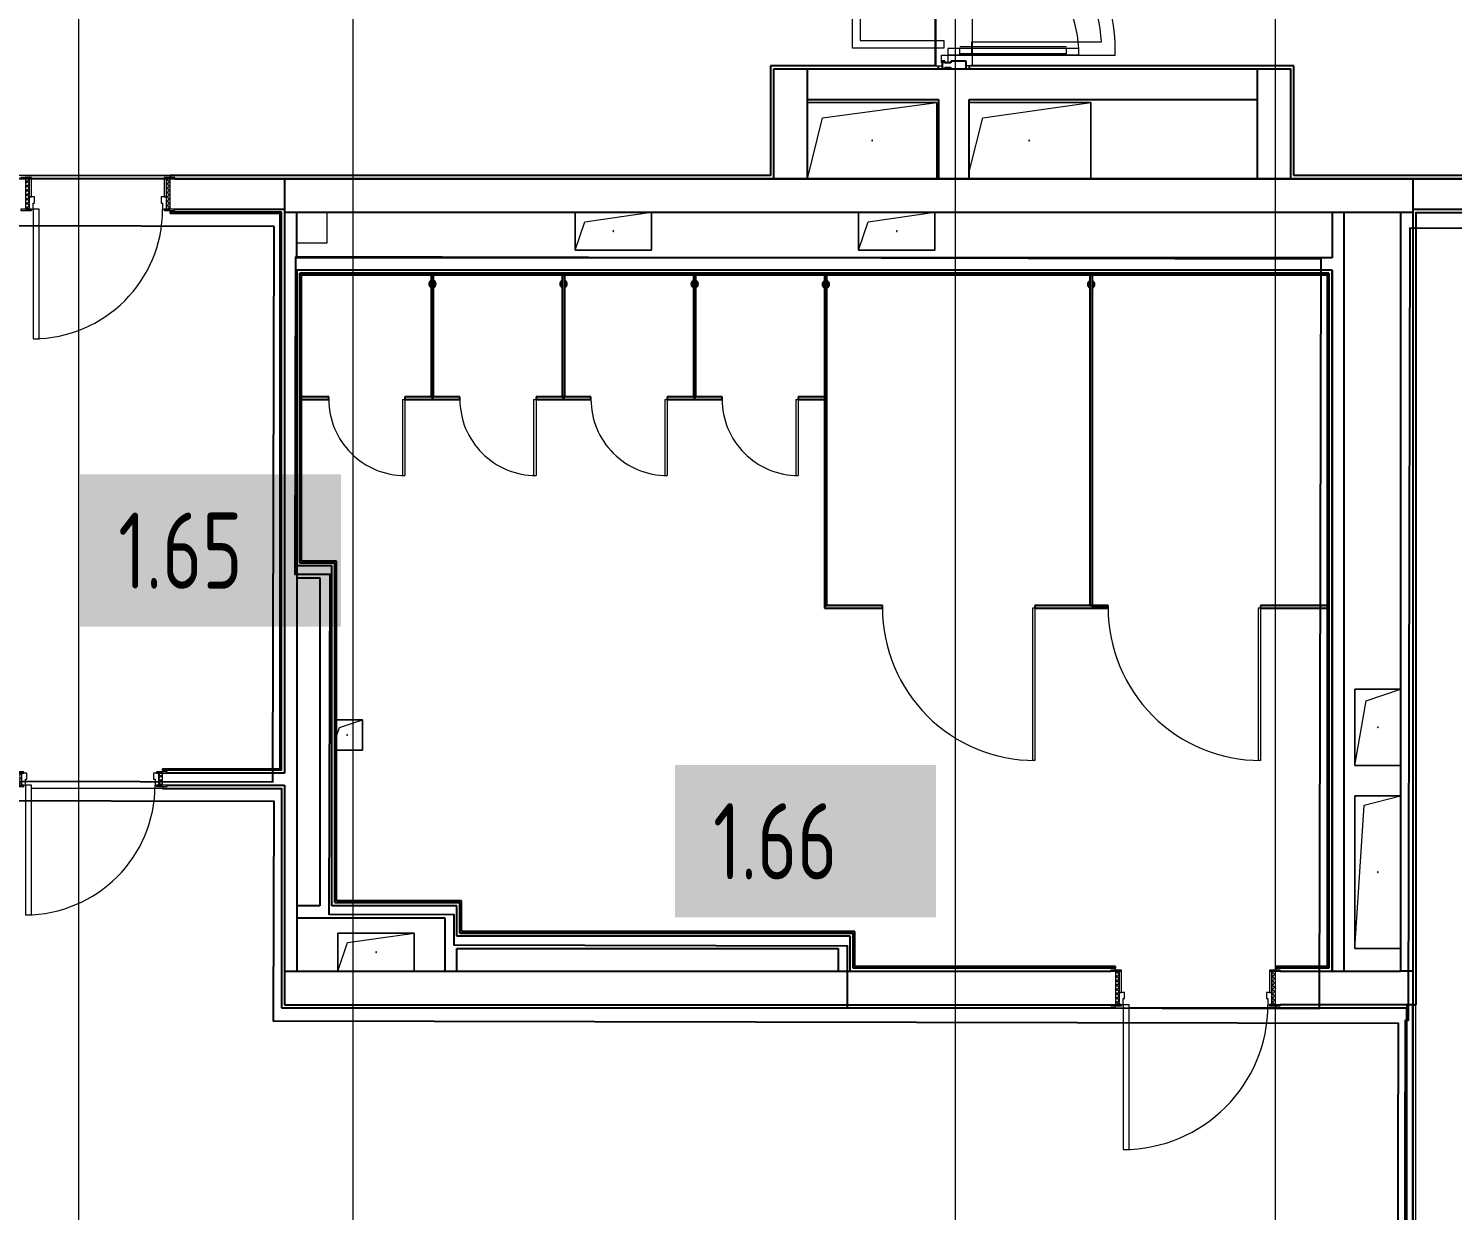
# Model space of a CAD drawing. Header units: millimetres. Extents: x 3914 to 443608, y -156176 to 78197.
# Drawn here: x 118787 to 128128, y -142283 to -134527 of the extents above; entities that cross this region are included whole.
import ezdxf

# ---------------------------------------------------------------- set-up
doc = ezdxf.new("R2010")
doc.units = ezdxf.units.MM
doc.linetypes.add('200_ШТРИХ__ш1_п0_6_', pattern=[160, 100, -60])
for name, color, linetype, lineweight in [('A-DETL-GENF', 7, 'Continuous', 9), ('A-DOOR-1', 7, 'Continuous', 5), ('A-DOOR-2', 7, '200_ШТРИХ__ш1_п0_6_', 5), ('A-DOOR-FRAM-2', 7, 'Continuous', 5), ('A-FLOR', 7, 'Continuous', 9), ('A-GENM', 7, 'Continuous', 9), ('A-GENM-1', 7, 'Continuous', 25), ('A-GLAZ-CWMG-1', 7, 'Continuous', 25), ('Оси', 7, 'Continuous', 9)]:
    doc.layers.add(name, color=color, linetype=linetype, lineweight=lineweight)
doc.layers.add('A-DOOR-4', color=7, linetype='Continuous', lineweight=5, true_color=0xd7dbdf)
doc.layers.add('A-DOOR-FRAM-1', color=7, linetype='Continuous', lineweight=5, true_color=0xc0c0c0)
doc.styles.add('СПДС', font='ГОСТ тип А.ttf', dxfattribs={"width": 0.9})

# ---------------------------------------------------------------- blocks, each defined once
blk = doc.blocks.new('110_Дверь_СКБ_1Ст_Внутренняя1 - Д-8 950x2100h_охрана-31784688-Объем проектирования 1 этажа')
at = {"layer": 'A-DOOR-2'}
h = blk.add_hatch(dxfattribs=at)
h.set_pattern_fill('FP_33', color=256, style=0, pattern_type=2)
h.set_pattern_definition([(135, (1826.41, 164.685), (-14.14214, -14.14214), []), (225, (1826.41, 164.685), (14.14214, -14.14214), [])])
h.paths.add_polyline_path([(487.5, 100), (462.5, 100), (462.5, -100), (487.5, -98.3), (487.5, -92.5)])
at = {"layer": 'A-DOOR-FRAM-2'}
h = blk.add_hatch(dxfattribs=at)
h.set_pattern_fill('FP_34', color=256, style=0, pattern_type=2)
h.set_pattern_definition([(45, (-296.384, 164.685), (-14.1421, 14.1421), []), (135, (-296.384, 164.685), (-14.1421, -14.1421), [])])
h.paths.add_polyline_path([(-437.5, 100), (-462.5, 100), (-462.5, -100), (-437.5, -100), (-437.5, 15.1)])
at = {"layer": 'A-DOOR-1'}
for p, q in [((437.5, 950), (397.5, 950)), ((397.5, 950), (397.5, 100)), ((437.5, 100), (437.5, 950)), ((397.5, 100), (437.5, 100))]:
    blk.add_line(p, q, dxfattribs=at)
blk.add_arc((437.5, 100), 850, 90, 180, dxfattribs=at)
at = {"layer": 'A-DOOR-FRAM-1'}
for p, q in [((-422.5, 108), (-492.5, 108)), ((-492.5, 108), (-492.5, 100)), ((-492.5, 100), (-422.5, 100)), ((-437.5, 100), (-462.5, 100)), ((-462.5, 100), (-462.5, -100)), ((-412.5, 100), (-437.5, 100)), ((-437.5, 100), (-437.5, 20)), ((-437.5, -100), (-437.5, 100)), ((-422.5, 100), (-437.5, 100)), ((-437.5, 100), (-437.5, 99)), ((-437.5, 99), (-422.5, 99)), ((-422.5, 100), (-422.5, 108)), ((-422.5, 99), (-422.5, 100)), ((-412.5, 60), (-412.5, 100)), ((437.5, 100), (437.5, 60)), ((462.5, 100), (437.5, 100)), ((517.5, 108), (447.5, 108)), ((447.5, 108), (447.5, 100)), ((462.5, 100), (447.5, 100)), ((447.5, 100), (447.5, 99)), ((447.5, 100), (517.5, 100)), ((447.5, 99), (462.5, 99)), ((462.5, 20), (462.5, 100)), ((487.5, 100), (462.5, 100)), ((462.5, 100), (462.5, -100)), ((462.5, 99), (462.5, 100)), ((487.5, -100), (487.5, 100)), ((517.5, 100), (517.5, 108)), ((-437.5, 20), (-402.5, 20)), ((-422.5, 20), (-437.5, 20)), ((-437.5, 20), (-437.5, -100)), ((-422.5, -100), (-422.5, 20)), ((-402.5, 60), (-412.5, 60)), ((-402.5, 20), (-402.5, 60)), ((437.5, 60), (427.5, 60)), ((427.5, 60), (427.5, 20)), ((427.5, 20), (462.5, 20)), ((462.5, 20), (447.5, 20)), ((447.5, 20), (447.5, -100)), ((462.5, -100), (462.5, 20)), ((-422.5, -100), (-492.5, -100)), ((-492.5, -100), (-492.5, -108)), ((-492.5, -108), (-422.5, -108)), ((-462.5, -100), (-437.5, -100)), ((-437.5, -100), (-422.5, -100)), ((-422.5, -108), (-422.5, -100)), ((447.5, -100), (462.5, -100)), ((517.5, -100), (447.5, -100)), ((447.5, -100), (447.5, -108)), ((447.5, -108), (517.5, -108)), ((462.5, -100), (487.5, -100)), ((517.5, -108), (517.5, -100))]:
    blk.add_line(p, q, dxfattribs=at)
blk = doc.blocks.new('110_Дверь_СКБ_1Ст_Внутренняя1 - Д-8 950x2100h_охрана-32224770-Объем проектирования 1 этажа')
at = {"layer": 'A-DOOR-2'}
h = blk.add_hatch(dxfattribs=at)
h.set_pattern_fill('FP_35', color=256, style=0, pattern_type=2)
h.set_pattern_definition([(135, (1826.41, 104.685), (-14.14214, -14.14214), []), (225, (1826.41, 104.685), (14.14214, -14.14214), [])])
h.paths.add_polyline_path([(462.5, 40), (462.5, -40), (487.5, -40), (486.7, 40)])
at = {"layer": 'A-DOOR-FRAM-2'}
h = blk.add_hatch(dxfattribs=at)
h.set_pattern_fill('FP_36', color=256, style=0, pattern_type=2)
h.set_pattern_definition([(45, (-296.384, 104.685), (-14.1421, 14.1421), []), (135, (-296.384, 104.685), (-14.1421, -14.1421), [])])
h.paths.add_polyline_path([(-437.5, 40), (-462.5, 40), (-462.5, -40), (-437.5, -39.4), (-437.5, 39.4)])
at = {"layer": 'A-DOOR-1'}
for p, q in [((437.5, 890), (397.5, 890)), ((397.5, 890), (397.5, 40)), ((437.5, 40), (437.5, 890)), ((397.5, 40), (437.5, 40))]:
    blk.add_line(p, q, dxfattribs=at)
blk.add_arc((437.5, 40), 850, 90, 180, dxfattribs=at)
at = {"layer": 'A-DOOR-FRAM-1'}
for p, q in [((-422.5, 48), (-492.5, 48)), ((-492.5, 48), (-492.5, 40)), ((-492.5, 40), (-422.5, 40)), ((-437.5, 40), (-462.5, 40)), ((-462.5, 40), (-462.5, -40)), ((-412.5, 40), (-437.5, 40)), ((-437.5, 40), (-437.5, -40)), ((-437.5, -40), (-437.5, 40)), ((-422.5, 40), (-437.5, 40)), ((-437.5, 40), (-437.5, 39)), ((-437.5, 39), (-422.5, 39)), ((-422.5, 40), (-422.5, 48)), ((-422.5, 39), (-422.5, 40)), ((-412.5, 0), (-412.5, 40)), ((-402.5, 0), (-412.5, 0)), ((-402.5, -40), (-402.5, 0)), ((437.5, 0), (427.5, 0)), ((427.5, 0), (427.5, -40)), ((437.5, 40), (437.5, 0)), ((462.5, 40), (437.5, 40)), ((517.5, 48), (447.5, 48)), ((447.5, 48), (447.5, 40)), ((462.5, 40), (447.5, 40)), ((447.5, 40), (447.5, 39)), ((447.5, 40), (517.5, 40)), ((447.5, 39), (462.5, 39)), ((462.5, -40), (462.5, 40)), ((487.5, 40), (462.5, 40)), ((462.5, 40), (462.5, -40)), ((462.5, 39), (462.5, 40)), ((487.5, -40), (487.5, 40)), ((517.5, 40), (517.5, 48)), ((-422.5, -40), (-492.5, -40)), ((-492.5, -40), (-492.5, -48)), ((-492.5, -48), (-422.5, -48)), ((-462.5, -40), (-437.5, -40)), ((-422.5, -39), (-437.5, -39)), ((-437.5, -39), (-437.5, -40)), ((-437.5, -40), (-402.5, -40)), ((-437.5, -40), (-422.5, -40)), ((-422.5, -40), (-422.5, -39)), ((-422.5, -48), (-422.5, -40)), ((427.5, -40), (462.5, -40)), ((462.5, -39), (447.5, -39)), ((447.5, -39), (447.5, -40)), ((447.5, -40), (462.5, -40)), ((517.5, -40), (447.5, -40)), ((447.5, -40), (447.5, -48)), ((447.5, -48), (517.5, -48)), ((462.5, -40), (462.5, -39)), ((462.5, -40), (487.5, -40)), ((517.5, -48), (517.5, -40))]:
    blk.add_line(p, q, dxfattribs=at)
blk = doc.blocks.new('110_Дверь_СКБ_1Ст_Внутренняя1 - Д-7а_л__950x2100h_Туалет-32220591-Объем проектирования 1 этажа')
at = {"layer": 'A-DOOR-2'}
h = blk.add_hatch(dxfattribs=at)
h.set_pattern_fill('FP_37', color=256, style=0, pattern_type=2)
h.set_pattern_definition([(135, (1776.41, 174.685), (-14.14214, -14.14214), []), (225, (1776.41, 174.685), (14.14214, -14.14214), [])])
h.paths.add_polyline_path([(537.5, 110), (512.5, 109.9), (512.5, -110), (537.5, -110)])
at = {"layer": 'A-DOOR-FRAM-2'}
h = blk.add_hatch(dxfattribs=at)
h.set_pattern_fill('FP_38', color=256, style=0, pattern_type=2)
h.set_pattern_definition([(45, (-346.384, 174.685), (-14.1421, 14.1421), []), (135, (-346.384, 174.685), (-14.1421, -14.1421), [])])
h.paths.add_polyline_path([(-512.5, 110), (-512.5, -110), (-487.5, -108.5), (-487.5, 110)])
at = {"layer": 'A-DOOR-1'}
for p, q in [((487.5, 1060), (447.5, 1060)), ((447.5, 1060), (447.5, 110)), ((487.5, 110), (487.5, 1060)), ((447.5, 110), (487.5, 110))]:
    blk.add_line(p, q, dxfattribs=at)
blk.add_arc((487.5, 110), 950, 90, 180, dxfattribs=at)
at = {"layer": 'A-DOOR-FRAM-1'}
for p, q in [((-472.5, 118), (-542.5, 118)), ((-542.5, 118), (-542.5, 110)), ((-542.5, 110), (-472.5, 110)), ((-487.5, 110), (-512.5, 110)), ((-512.5, 110), (-512.5, -110)), ((-462.5, 110), (-487.5, 110)), ((-487.5, 110), (-487.5, 30)), ((-487.5, -110), (-487.5, 110)), ((-472.5, 110), (-487.5, 110)), ((-487.5, 110), (-487.5, 109)), ((-487.5, 109), (-472.5, 109)), ((-472.5, 110), (-472.5, 118)), ((-472.5, 109), (-472.5, 110)), ((-462.5, 70), (-462.5, 110)), ((487.5, 110), (487.5, 70)), ((512.5, 110), (487.5, 110)), ((567.5, 118), (497.5, 118)), ((497.5, 118), (497.5, 110)), ((512.5, 110), (497.5, 110)), ((497.5, 110), (497.5, 109)), ((497.5, 110), (567.5, 110)), ((497.5, 109), (512.5, 109)), ((512.5, 30), (512.5, 110)), ((537.5, 110), (512.5, 110)), ((512.5, 110), (512.5, -110)), ((512.5, 109), (512.5, 110)), ((537.5, -110), (537.5, 110)), ((567.5, 110), (567.5, 118)), ((-487.5, 30), (-452.5, 30)), ((-472.5, 30), (-487.5, 30)), ((-487.5, 30), (-487.5, -110)), ((-472.5, -110), (-472.5, 30)), ((-452.5, 70), (-462.5, 70)), ((-452.5, 30), (-452.5, 70)), ((487.5, 70), (477.5, 70)), ((477.5, 70), (477.5, 30)), ((477.5, 30), (512.5, 30)), ((512.5, 30), (497.5, 30)), ((497.5, 30), (497.5, -110)), ((512.5, -110), (512.5, 30)), ((-472.5, -110), (-542.5, -110)), ((-542.5, -110), (-542.5, -118)), ((-542.5, -118), (-472.5, -118)), ((-512.5, -110), (-487.5, -110)), ((-487.5, -110), (-472.5, -110)), ((-472.5, -118), (-472.5, -110)), ((497.5, -110), (512.5, -110)), ((567.5, -110), (497.5, -110)), ((497.5, -110), (497.5, -118)), ((497.5, -118), (567.5, -118)), ((512.5, -110), (537.5, -110)), ((567.5, -118), (567.5, -110))]:
    blk.add_line(p, q, dxfattribs=at)
blk = doc.blocks.new('131_Сантехническая перегородка 7 - СП-1-30858579-Объем проектирования 1 этажа')
at = {"layer": 'A-GENM'}
blk.add_hatch(color=256, dxfattribs=at).paths.add_polyline_path([(2165.9, -8), (2165.9, 8), (-4.1, 8), (-4.1, -8), (1884.9, -8)])
at = {"layer": 'A-GENM', "flags": 128}
for points in [[(71.5, 8), (71.1, 8.5), (70.8, 9), (70.4, 9.5), (70, 9.9), (69.6, 10.4), (69.2, 10.8), (68.8, 11.2), (68.3, 11.6), (67.8, 12), (67.3, 12.3), (66.8, 12.7), (66.3, 13), (65.8, 13.3), (65.3, 13.6), (64.7, 13.8), (64.2, 14), (63.6, 14.3), (63, 14.4), (62.4, 14.6), (61.9, 14.7), (61.3, 14.9), (60.7, 14.9), (60.1, 15), (59.5, 15.1), (58.9, 15.1), (58.3, 15.1), (57.7, 15), (57.1, 15), (56.5, 14.9), (55.9, 14.8), (55.3, 14.7), (54.7, 14.5), (54.1, 14.4), (53.5, 14.2), (53, 13.9), (52.4, 13.7), (51.9, 13.4), (51.4, 13.2), (50.8, 12.9), (50.3, 12.5), (49.8, 12.2), (49.3, 11.8), (48.9, 11.4), (48.4, 11), (48, 10.6), (47.6, 10.2), (47.2, 9.7), (46.8, 9.3), (46.4, 8.8), (46.1, 8.3), (45.9, 8)], [(45.9, -8), (46.3, -8.5), (46.6, -9), (47, -9.5), (47.4, -9.9), (47.8, -10.4), (48.2, -10.8), (48.6, -11.2), (49.1, -11.6), (49.6, -12), (50, -12.3), (50.5, -12.7), (51.1, -13), (51.6, -13.3), (52.1, -13.6), (52.7, -13.8), (53.2, -14), (53.8, -14.3), (54.4, -14.4), (54.9, -14.6), (55.5, -14.7), (56.1, -14.9), (56.7, -14.9), (57.3, -15), (57.9, -15.1), (58.5, -15.1), (59.1, -15.1), (59.7, -15), (60.3, -15), (60.9, -14.9), (61.5, -14.8), (62.1, -14.7), (62.7, -14.5), (63.3, -14.4), (63.8, -14.2), (64.4, -13.9), (65, -13.7), (65.5, -13.4), (66, -13.2), (66.6, -12.9), (67.1, -12.5), (67.6, -12.2), (68, -11.8), (68.5, -11.4), (69, -11), (69.4, -10.6), (69.8, -10.2), (70.2, -9.7), (70.6, -9.3), (70.9, -8.8), (71.3, -8.3), (71.5, -8)]]:
    blk.add_lwpolyline(points, dxfattribs=at)
at = {"layer": 'A-GENM'}
for radius, start, end in [(24.6, 19.91127, 160.08873), (17.6, 28.97309, 151.02691), (15.1, 33.78108, 146.21892), (24.6, 199.91127, 340.08873), (17.6, 208.97309, 331.02691), (15.1, 213.78108, 326.21892)]:
    blk.add_arc((58.7, 0), radius, start, end, dxfattribs=at)
at = {"layer": 'A-GENM-1'}
for p, q in [((2165.9, 8), (-4.1, 8)), ((-4.1, 8), (-4.1, -8)), ((2165.9, -8), (2165.9, 8)), ((-4.1, -8), (2165.9, -8))]:
    blk.add_line(p, q, dxfattribs=at)
blk = doc.blocks.new('131_Сантехническая перегородка 6 - СП-1-30839354-Объем проектирования 1 этажа')
at = {"layer": 'A-GENM'}
blk.add_hatch(color=256, dxfattribs=at).paths.add_polyline_path([(800, 8), (0, 8), (0, -8), (800, -8)])
at = {"layer": 'A-GENM', "flags": 128}
for points in [[(71.5, 8), (71.1, 8.5), (70.8, 9), (70.4, 9.5), (70, 9.9), (69.6, 10.4), (69.2, 10.8), (68.8, 11.2), (68.3, 11.6), (67.8, 12), (67.3, 12.3), (66.8, 12.7), (66.3, 13), (65.8, 13.3), (65.3, 13.6), (64.7, 13.8), (64.2, 14), (63.6, 14.3), (63, 14.4), (62.4, 14.6), (61.9, 14.7), (61.3, 14.9), (60.7, 14.9), (60.1, 15), (59.5, 15.1), (58.9, 15.1), (58.3, 15.1), (57.7, 15), (57.1, 15), (56.5, 14.9), (55.9, 14.8), (55.3, 14.7), (54.7, 14.5), (54.1, 14.4), (53.5, 14.2), (53, 13.9), (52.4, 13.7), (51.9, 13.4), (51.4, 13.2), (50.8, 12.9), (50.3, 12.5), (49.8, 12.2), (49.3, 11.8), (48.9, 11.4), (48.4, 11), (48, 10.6), (47.6, 10.2), (47.2, 9.7), (46.8, 9.3), (46.4, 8.8), (46.1, 8.3), (45.9, 8)], [(45.9, -8), (46.3, -8.5), (46.6, -9), (47, -9.5), (47.4, -9.9), (47.8, -10.4), (48.2, -10.8), (48.6, -11.2), (49.1, -11.6), (49.6, -12), (50, -12.3), (50.5, -12.7), (51.1, -13), (51.6, -13.3), (52.1, -13.6), (52.7, -13.8), (53.2, -14), (53.8, -14.3), (54.4, -14.4), (54.9, -14.6), (55.5, -14.7), (56.1, -14.9), (56.7, -14.9), (57.3, -15), (57.9, -15.1), (58.5, -15.1), (59.1, -15.1), (59.7, -15), (60.3, -15), (60.9, -14.9), (61.5, -14.8), (62.1, -14.7), (62.7, -14.5), (63.3, -14.4), (63.8, -14.2), (64.4, -13.9), (65, -13.7), (65.5, -13.4), (66, -13.2), (66.6, -12.9), (67.1, -12.5), (67.6, -12.2), (68, -11.8), (68.5, -11.4), (69, -11), (69.4, -10.6), (69.8, -10.2), (70.2, -9.7), (70.6, -9.3), (70.9, -8.8), (71.3, -8.3), (71.5, -8)]]:
    blk.add_lwpolyline(points, dxfattribs=at)
at = {"layer": 'A-GENM'}
for radius, start, end in [(24.6, 19.91127, 160.08873), (17.6, 28.97309, 151.02691), (15.1, 33.78108, 146.21892), (24.6, 199.91127, 340.08873), (17.6, 208.97309, 331.02691), (15.1, 213.78108, 326.21892)]:
    blk.add_arc((58.7, 0), radius, start, end, dxfattribs=at)
at = {"layer": 'A-GENM-1'}
for p, q in [((800, 8), (0, 8)), ((0, 8), (0, -8)), ((800, -8), (800, 8)), ((0, -8), (800, -8))]:
    blk.add_line(p, q, dxfattribs=at)
blk = doc.blocks.new('131_Сантехническая перегородка_Дверь МГН - СД-1-30883454-Объем проектирования 1 этажа')
at = {"layer": 'A-GENM'}
for points in [[(-366.5, 8), (-370, 8), (-370, -8), (10, -8), (10, 8), (-350.5, 8)], [(1390, 8), (1010, 8), (1010, -8), (1390, -8)]]:
    blk.add_hatch(color=256, dxfattribs=at).paths.add_polyline_path(points)
at = {"layer": 'A-DOOR-1'}
for p, q in [((10, 1008), (26, 1008)), ((10, 8), (10, 1008)), ((26, 8), (26, 1008)), ((10, 8), (26, 8))]:
    blk.add_line(p, q, dxfattribs=at)
blk.add_arc((10, 8), 1000, 360, 90, dxfattribs=at)
at = {"layer": 'A-GENM-1'}
for p, q in [((10, 8), (-370, 8)), ((-370, 8), (-370, -8)), ((10, -8), (10, 8)), ((1390, 8), (1010, 8)), ((1010, 8), (1010, -8)), ((1390, -8), (1390, 8)), ((-370, -8), (10, -8)), ((1010, -8), (1390, -8))]:
    blk.add_line(p, q, dxfattribs=at)
blk = doc.blocks.new('GM_Отверстие прямоугольное _в плите_ - Отверстие-20657929-Объем проектирования 1 этажа')
at = {"layer": 'A-GENM'}
for p, q in [((-250, -125), (-250, 125)), ((-250, 125), (250, 125)), ((250, 125), (-250, 125)), ((-250, 125), (-250, -125)), ((-187.5, 62.5), (250, 125)), ((250, 125), (250, -125)), ((250, -125), (250, 125)), ((-250, -125), (-187.5, 62.5))]:
    blk.add_line(p, q, dxfattribs=at)
for start, end in [(360, 180), (180, 360)]:
    blk.add_arc((0, 0), 2.5, start, end, dxfattribs=at)
blk = doc.blocks.new('GM_Отверстие прямоугольное _в плите_ - Отверстие-V81-Объем проектирования 1 этажа')
at = {"layer": 'A-GENM'}
for p, q in [((-250, -125), (-250, 125)), ((-250, 125), (-250, -125)), ((-187.5, 62.5), (250, 125)), ((250, 125), (250, -125)), ((250, -125), (250, 125)), ((-250, -125), (-187.5, 62.5)), ((250, -125), (-250, -125)), ((-250, -125), (250, -125))]:
    blk.add_line(p, q, dxfattribs=at)
for start, end in [(360, 180), (180, 360)]:
    blk.add_arc((0, 0), 2.5, start, end, dxfattribs=at)
blk = doc.blocks.new('131_Сантехническая перегородка_Дверь 5 - СД-1-30835617-Объем проектирования 1 этажа')
at = {"layer": 'A-GENM'}
for points in [[(70, 8), (70, -8), (250, -8), (250, 8), (78, 8)], [(759.5, 8), (750, 8), (750, -8), (928.5, -8), (928.5, 8), (839.3, 8)]]:
    blk.add_hatch(color=256, dxfattribs=at).paths.add_polyline_path(points)
at = {"layer": 'A-DOOR-1'}
for p, q in [((266, 508), (250, 508)), ((250, 8), (250, 508)), ((266, 8), (266, 508)), ((266, 8), (250, 8))]:
    blk.add_line(p, q, dxfattribs=at)
blk.add_arc((250, 8), 500, 360, 90, dxfattribs=at)
at = {"layer": 'A-GENM-1'}
for p, q in [((250, 8), (70, 8)), ((70, 8), (70, -8)), ((250, -8), (250, 8)), ((930, 8), (750, 8)), ((750, 8), (750, -8)), ((930, -8), (930, 8)), ((70, -8), (250, -8)), ((750, -8), (930, -8))]:
    blk.add_line(p, q, dxfattribs=at)
blk = doc.blocks.new('GM_Отверстие прямоугольное _в плите_ - Отверстие-21716910-Объем проектирования 1 этажа')
at = {"layer": 'A-GENM'}
for p, q in [((-425, 250), (425, 250)), ((425, 250), (-425, 250)), ((-325, 150), (425, 250)), ((425, 250), (425, -250)), ((425, -250), (425, 250)), ((-425, -250), (-325, 150))]:
    blk.add_line(p, q, dxfattribs=at)
for start, end in [(360, 180), (180, 360)]:
    blk.add_arc((0, 0), 2.5, start, end, dxfattribs=at)
blk = doc.blocks.new('GM_Отверстие прямоугольное _в плите_ - Отверстие-21717112-Объем проектирования 1 этажа')
at = {"layer": 'A-GENM'}
for p, q in [((-394, 250), (405, 250)), ((405, 250), (-394, 250)), ((-305, 150), (405, 250)), ((405, 250), (405, -250)), ((405, -250), (405, 250)), ((-394, -206), (-305, 150))]:
    blk.add_line(p, q, dxfattribs=at)
for start, end in [(360, 180), (180, 360)]:
    blk.add_arc((0, 0), 2.5, start, end, dxfattribs=at)
blk = doc.blocks.new('GM_Отверстие прямоугольное _в плите_ - Отверстие-V128-Объем проектирования 1 этажа')
at = {"layer": 'A-GENM'}
for p, q in [((-69, 100), (100, 100)), ((100, 100), (-69, 100)), ((-50, 50), (100, 100)), ((100, 100), (100, -100)), ((100, -100), (100, 100)), ((-69, -7), (-50, 50)), ((100, -100), (-69, -100)), ((-69, -100), (100, -100))]:
    blk.add_line(p, q, dxfattribs=at)
for start, end in [(360, 180), (180, 360)]:
    blk.add_arc((0, 0), 2.5, start, end, dxfattribs=at)
blk = doc.blocks.new('GM_Отверстие прямоугольное _в плите_ - Отверстие-21958892-Объем проектирования 1 этажа')
at = {"layer": 'A-GENM'}
for p, q in [((-150, -250), (-150, 250)), ((-150, 250), (150, 250)), ((150, 250), (-150, 250)), ((-150, 250), (-150, -250)), ((-75, 175), (150, 250)), ((-150, -250), (-75, 175)), ((150, -250), (-150, -250)), ((-150, -250), (150, -250))]:
    blk.add_line(p, q, dxfattribs=at)
for start, end in [(360, 180), (180, 360)]:
    blk.add_arc((0, 0), 2.5, start, end, dxfattribs=at)
blk = doc.blocks.new('GM_Отверстие прямоугольное _в плите_ - Отверстие-21959076-Объем проектирования 1 этажа')
at = {"layer": 'A-GENM'}
for p, q in [((-150, -500), (-150, 500)), ((-150, 500), (150, 500)), ((150, 500), (-150, 500)), ((-150, 500), (-150, -500)), ((-90, 440), (150, 500)), ((-150, -500), (-90, 440)), ((150, -500), (-150, -500)), ((-150, -500), (150, -500))]:
    blk.add_line(p, q, dxfattribs=at)
for start, end in [(360, 180), (180, 360)]:
    blk.add_arc((0, 0), 2.5, start, end, dxfattribs=at)
blk = doc.blocks.new('131_Сантехническая перегородка_Дверь 5 - СД-1-V254-Объем проектирования 1 этажа')
at = {"layer": 'A-GENM'}
for points in [[(70, 8), (70, -8), (250, -8), (250, 8), (78, 8)], [(922, 8), (750, 8), (750, -8), (930, -8), (930, 8)]]:
    blk.add_hatch(color=256, dxfattribs=at).paths.add_polyline_path(points)
at = {"layer": 'A-DOOR-1'}
for p, q in [((266, 508), (250, 508)), ((250, 8), (250, 508)), ((266, 8), (266, 508)), ((266, 8), (250, 8))]:
    blk.add_line(p, q, dxfattribs=at)
blk.add_arc((250, 8), 500, 360, 90, dxfattribs=at)
at = {"layer": 'A-GENM-1'}
for p, q in [((250, 8), (70, 8)), ((70, 8), (70, -8)), ((250, -8), (250, 8)), ((930, 8), (750, 8)), ((750, 8), (750, -8)), ((930, -8), (930, 8)), ((70, -8), (250, -8)), ((750, -8), (930, -8))]:
    blk.add_line(p, q, dxfattribs=at)
blk = doc.blocks.new('131_Сантехническая перегородка_Дверь 5 - СД-1-V255-Объем проектирования 1 этажа')
at = {"layer": 'A-GENM'}
for points in [[(78, 8), (78, -8), (250, -8), (250, 8)], [(750, 8), (750, -8), (930, -8), (930, 8), (922, 8)]]:
    blk.add_hatch(color=256, dxfattribs=at).paths.add_polyline_path(points)
at = {"layer": 'A-DOOR-1'}
for p, q in [((266, 508), (250, 508)), ((250, 8), (250, 508)), ((266, 8), (266, 508)), ((266, 8), (250, 8))]:
    blk.add_line(p, q, dxfattribs=at)
blk.add_arc((250, 8), 500, 360, 90, dxfattribs=at)
at = {"layer": 'A-GENM-1'}
for p, q in [((250, 8), (70, 8)), ((70, 8), (70, -8)), ((250, -8), (250, 8)), ((930, 8), (750, 8)), ((750, 8), (750, -8)), ((930, -8), (930, 8)), ((70, -8), (250, -8)), ((750, -8), (930, -8))]:
    blk.add_line(p, q, dxfattribs=at)
blk = doc.blocks.new('131_Сантехническая перегородка_Дверь МГН 2 - СД-1-30897608-Объем проектирования 1 этажа')
at = {"layer": 'A-GENM'}
for points in [[(-269.9, 8), (-427.5, 8), (-427.5, -8), (10, -8), (10, 8), (-88.5, 8)], [(1010, 8), (1010, -8), (1110, -8), (1110, 8)]]:
    blk.add_hatch(color=256, dxfattribs=at).paths.add_polyline_path(points)
at = {"layer": 'A-DOOR-1'}
for p, q in [((10, 1008), (26, 1008)), ((10, 8), (10, 1008)), ((26, 8), (26, 1008)), ((10, 8), (26, 8))]:
    blk.add_line(p, q, dxfattribs=at)
blk.add_arc((10, 8), 1000, 360, 90, dxfattribs=at)
at = {"layer": 'A-GENM-1'}
for p, q in [((10, 8), (-430, 8)), ((-430, 8), (-430, -8)), ((10, -8), (10, 8)), ((1110, 8), (1010, 8)), ((1010, 8), (1010, -8)), ((1110, -8), (1110, 8)), ((-430, -8), (10, -8)), ((1010, -8), (1110, -8))]:
    blk.add_line(p, q, dxfattribs=at)
blk = doc.blocks.new('Дверь_Витражная_остекление_ - ВВ-7 остекление-32349468-Объем проектирования 1 этажа')
at = {"layer": 'A-DETL-GENF'}
for p, q in [((-815, -20), (-860, -20)), ((-860, -177.2), (-860, -20)), ((-815, -20), (-860, -20)), ((-860, -20), (-860, -177.2)), ((-815, -177.2), (-815, -20)), ((-815, -177.2), (-815, -20)), ((865, -880), (865, -20)), ((865, -20), (865, -880)), ((-860, -100), (-815, -100)), ((-860, -880), (-860, -177.2)), ((-860, -177.2), (-860, -880)), ((-850, -177.2), (-850, -100)), ((-850, -800), (-850, -177.2)), ((-815, -880), (-815, -177.2)), ((-815, -880), (-815, -177.2)), ((-806, -177.2), (-806, -100)), ((-806, -800), (-806, -177.2)), ((856, -800), (856, -100)), ((900, -100), (865, -100)), ((900, -800), (900, -140)), ((910, -880), (910, -140)), ((910, -880), (910, -140)), ((-860, -800), (-815, -800)), ((910, -800), (865, -800)), ((-860, -880), (-815, -880)), ((-860, -880), (-815, -880)), ((910, -880), (865, -880)), ((865, -880), (910, -880))]:
    blk.add_line(p, q, dxfattribs=at)
at = {"layer": 'A-DOOR-1'}
for p, q in [((-910, 20), (-860, 20)), ((-910, -20), (-910, 20)), ((-860, 20), (-860, -20)), ((860, 20), (910, 20)), ((860, -20), (860, 20)), ((910, 20), (910, -20)), ((-860, -20), (-910, -20)), ((-860, -177.2), (-860, -20)), ((860, -880), (860, -20)), ((910, -20), (860, -20))]:
    blk.add_line(p, q, dxfattribs=at)
for centre, start, end in [((-860, -20), 275.92467, 0), ((860, -20), 180, 196.2256), ((860, -20), 227.29681, 270)]:
    blk.add_arc(centre, 860, start, end, dxfattribs=at)
at = {"layer": 'A-DOOR-4'}
blk.add_line((-860, -880), (-860, -177.2), dxfattribs=at)
for centre, start, end in [((860, -20), 196.2256, 227.18263), ((-860, -20), 270, 275.92467)]:
    blk.add_arc(centre, 860, start, end, dxfattribs=at)
blk = doc.blocks.new('Прямоугольный импост - Импост структурный с накладкой - 160мм Темный-V270-Объем проектирования 1 этажа')
at = {"layer": 'A-GLAZ-CWMG-1'}
for p, q in [((-50, 0), (-50, 17)), ((-50, 17), (0, 17)), ((-40, 0), (-50, 0)), ((-40, -40), (-40, 0)), ((0, 0), (-10, 0)), ((-10, 0), (-10, -40)), ((0, 17), (0, 0)), ((-50, -140), (-50, -40)), ((-50, -40), (-40, -40)), ((-10, -40), (0, -40)), ((0, -40), (0, -140)), ((0, -140), (-50, -140))]:
    blk.add_line(p, q, dxfattribs=at)

msp = doc.modelspace()

# ---------------------------------------------------------------- linework, layer by layer
for p, q in [((124736, -132732.7), (124736, -134772.7)), ((124737, -134772.7), (124737, -132892.7)), ((124737, -134771.7), (123655, -134771.7)), ((123655, -134771.7), (123655, -135491.7)), ((124736, -134772.7), (124737, -134772.7)), ((124757, -134792.7), (124757, -134772.7)), ((124957, -134772.7), (124957, -134792.7)), ((127087, -134771.7), (124967, -134771.7)), ((124967, -134771.7), (124967, -134772.7)), ((127087, -135491.7), (127087, -134771.7)), ((123676, -135512.7), (123676, -134792.7)), ((123676, -134792.7), (127066, -134792.7)), ((123896, -135512.7), (123896, -134792.7)), ((126846, -134792.7), (126846, -135512.7)), ((127066, -135512.7), (127066, -134792.7)), ((123896, -134992.7), (124757, -134992.7)), ((124757, -134992.7), (124757, -135512.7)), ((124957, -135512.7), (124957, -134992.7)), ((124957, -134992.7), (126846, -134992.7)), ((123655, -135491.7), (119717, -135491.7)), ((119717, -135491.7), (119717, -135492.7)), ((119717, -135492.7), (119717, -135504.7)), ((123656, -135492.7), (119717, -135492.7)), ((119747, -135512.7), (129872, -135512.7)), ((119747, -135512.7), (123676, -135512.7)), ((120467, -135512.7), (120467, -139412.7)), ((123656, -135492.7), (123656, -135492.7)), ((127087, -135492.7), (127086, -135492.7)), ((129902, -135491.7), (127087, -135491.7)), ((127867, -135512.7), (127867, -140932.7)), ((119747, -135712.7), (120467, -135712.7)), ((127867, -135712.7), (129872, -135712.7)), ((119717, -135720.7), (119717, -135732.7)), ((119717, -135732.7), (119717, -135741.7)), ((120447, -135732.7), (119717, -135732.7)), ((120446.5, -135741.7), (119717, -135741.7)), ((120438, -139392.2), (120438, -135732.7)), ((120446.5, -135741.7), (120446.5, -135732.7)), ((120447, -139392.7), (120447, -135732.7)), ((120467, -135732.7), (127867, -135732.7)), ((120547, -136032.7), (120547, -135732.7)), ((127337, -135732.7), (127337, -136032.7)), ((127417, -140712.7), (127417, -135732.7)), ((127787, -135732.7), (127787, -140712.7)), ((127887, -135733.7), (127887, -135732.7)), ((127887, -135733.7), (127887, -135733.7)), ((127888, -135733.7), (129902, -135733.7)), ((127888, -140933.7), (127888, -135733.7)), ((127337, -136032.7), (120547, -136032.7)), ((120547, -136112.7), (120547, -140712.7)), ((127337, -136112.7), (120547, -136112.7)), ((120567, -138032.7), (120567, -136132.7)), ((127317, -136132.7), (120567, -136132.7)), ((120567, -136143.7), (127317, -136143.7)), ((120578, -138021.7), (120578, -136132.7)), ((127306, -136132.7), (127306, -140692.7)), ((127317, -136132.7), (127317, -140692.7)), ((127337, -136112.7), (127337, -140712.7)), ((127337, -140712.7), (127337, -136112.7)), ((120567, -138032.7), (120797, -138032.7)), ((120808, -138021.7), (120578, -138021.7)), ((120797, -140262.7), (120797, -138032.7)), ((120808, -140251.7), (120808, -138021.7)), ((120777, -138052.7), (120547, -138052.7)), ((120547, -138132.7), (120697, -138132.7)), ((120697, -138132.7), (120697, -140282.7)), ((120777, -140282.7), (120777, -138052.7)), ((119667, -139383.7), (120447, -139383.7)), ((119667, -139383.7), (119667, -139392.7)), ((120447, -139392.7), (119667, -139392.7)), ((120467, -139412.7), (119697, -139412.7)), ((120438, -139392.2), (120447, -139392.2)), ((119667, -139512.7), (119667, -139513.7)), ((119667, -139513.7), (120446, -139513.7)), ((119697, -139492.7), (120467, -139492.7)), ((120446, -139512.7), (120447, -139512.7)), ((120446, -139513.7), (120446, -140953.7)), ((120467, -139492.7), (120467, -140932.7)), ((120697, -140282.7), (120547, -140282.7)), ((121597, -140282.7), (120777, -140282.7)), ((120797, -140262.7), (121617, -140262.7)), ((121628, -140251.7), (120808, -140251.7)), ((121597, -140482.7), (121597, -140282.7)), ((121617, -140462.7), (121617, -140262.7)), ((121628, -140451.7), (121628, -140251.7)), ((120547, -140362.7), (121517, -140362.7)), ((121517, -140362.7), (121517, -140712.7)), ((121617, -140462.7), (124197, -140462.7)), ((124208, -140451.7), (121628, -140451.7)), ((124197, -140692.7), (124197, -140462.7)), ((124208, -140681.7), (124208, -140451.7)), ((124177, -140482.7), (121597, -140482.7)), ((121597, -140562.7), (124097, -140562.7)), ((121597, -140712.7), (121597, -140562.7)), ((124097, -140562.7), (124097, -140712.7)), ((124177, -140712.7), (124177, -140482.7)), ((120467, -140712.7), (125887, -140712.7)), ((125917, -140692.7), (124197, -140692.7)), ((125917, -140681.7), (124208, -140681.7)), ((125917, -140692.7), (125917, -140681.7)), ((127317, -140681.7), (126967, -140681.7)), ((126967, -140681.7), (126967, -140692.7)), ((127317, -140692.7), (126967, -140692.7)), ((126967, -140692.7), (126967, -140704.7)), ((126997, -140712.7), (127787, -140712.7)), ((127867, -140712.7), (127787, -140712.7)), ((120467, -140932.7), (125887, -140932.7)), ((126967, -140940.7), (126967, -140952.7)), ((127888, -140932.7), (126997, -140932.7)), ((127827, -140932.7), (127827, -140952.7)), ((127867, -140932.7), (127867, -143132.7)), ((127868, -140932.7), (127868, -140933.7)), ((127868, -143132.7), (127868, -140933.7)), ((127868, -140933.7), (127888, -140933.7)), ((120446, -140953.7), (125917, -140953.7)), ((125917, -140953.7), (125917, -140952.7)), ((126967, -140952.7), (126967, -140953.7)), ((126967, -140953.7), (127826, -140953.7)), ((127826, -140952.7), (127827, -140952.7)), ((127826, -140953.7), (127826, -143187.7))]:
    msp.add_line(p, q)
msp.add_lwpolyline([(108971, -132712.7), (147467, -132712.7), (147467, -135512.7), (108971, -135512.7)], close=True)
at = {"flags": 128}
for points in [[(120398.4, -135827.3), (118656.4, -135823.2), (118647.8, -139465.2), (120389.8, -139469.3)], [(120537.4, -136024.8), (120533, -138107.6), (120763, -138108.2), (120757.8, -140338.2), (121577.8, -140340.1), (121577.3, -140540.1), (124157.3, -140546.2), (124156.8, -140950.1), (127254.7, -140957.4), (127265.4, -136040.6)], [(118635.4, -146023.2), (123252.4, -146034), (123253.2, -145684), (124345.2, -145686.6), (124344.4, -146036.6), (127742.4, -146044.6), (127743.2, -145695.1), (127763.2, -145695.1), (127774.1, -141056.6), (120394.1, -141039.3), (120397.5, -139599.3), (118259.5, -139594.3), (118245.2, -145672.3), (118636.2, -145673.2)]]:
    msp.add_lwpolyline(points, close=True, dxfattribs=at)
msp.add_lwpolyline([(133302.6, -145962.7), (133303.3, -145687.2), (133303.3, -145684), (133308.4, -143485.1), (133309, -143252.6), (133302.9, -143252.6), (133303.9, -142855.8), (133309.9, -142855.8), (133309.9, -142851.6), (133315.1, -140654.6), (133309, -140654.6), (133310.1, -140187.7), (133316.2, -140187.8), (133321.9, -137745.1), (133323.4, -137094.5), (133323.4, -137093.6), (133317.4, -137093.6), (133320.3, -135849.7), (127848.4, -135836.8), (127836.2, -141036.3), (127816.2, -141036.2), (127805.2, -145694.7), (128065.2, -145695.3), (128064.4, -146045.3)], dxfattribs=at)
at = {"layer": 'A-FLOR'}
for p, q in [((124191.8, -134655.7), (124191.8, -132840.5)), ((124241.8, -132890.5), (124241.8, -134605.7)), ((124977, -133799.5), (124977, -134772.7)), ((124791.8, -134655.7), (124191.8, -134655.7)), ((124241.8, -134605.7), (124791.8, -134605.7)), ((124791.8, -134605.7), (124791.8, -134655.7)), ((124973.8, -134704.4), (124973.8, -134614.4)), ((124973.8, -134614.4), (125824.2, -134614.4)), ((124736, -134772.7), (123656, -134772.7)), ((123656, -134772.7), (123656, -135492.7)), ((124737, -134772.7), (124779.6, -134772.7)), ((127086, -134772.7), (124936.6, -134772.7)), ((125913.8, -134704.4), (124973.8, -134704.4)), ((127086, -135492.7), (127086, -134772.7)), ((119717, -135492.7), (117667, -135492.7)), ((118767, -135492.7), (119717, -135492.7)), ((119717, -135492.7), (119717, -135504.7)), ((123655, -135492.7), (119717, -135492.7)), ((129977, -135492.7), (127087, -135492.7)), ((119717, -135720.7), (119717, -135732.7)), ((120747, -135932.7), (120747, -135732.7)), ((127887, -135732.7), (129902, -135732.7)), ((127887, -143187.7), (127887, -135733.7)), ((120547, -135932.7), (120747, -135932.7)), ((119667, -139392.7), (119667, -139404.7)), ((118807, -139512.7), (120446, -139512.7)), ((119667, -139500.7), (119667, -139512.7)), ((120447, -139512.7), (120447, -140952.7)), ((125917, -140704.7), (125917, -140692.7)), ((125917, -140952.7), (125917, -140940.7)), ((126967, -140940.7), (126967, -140952.7)), ((120447, -140952.7), (125967, -140952.7)), ((127826, -140952.7), (126007, -140952.7)), ((127827, -143237.7), (127827, -140952.7))]:
    msp.add_line(p, q, dxfattribs=at)
for radius, start, end in [(945, 356.96706, 72.24721), (945, 356.96706, 72.24721), (855, 2.68148, 89.68791), (855, 2.68148, 89.68791)]:
    msp.add_arc((124970.1, -134654.4), radius, start, end, dxfattribs=at)
at = {"layer": 'Оси'}
for points in [[(126967, -146042.8), (126967, -143019), (126967, -129084.5), (126967, -124084.5)], [(119117, -148019), (119117, -143019), (119117, -129197.6), (119117, -124197.6)], [(120917, -148019), (120917, -143019), (120917, -129197.6), (120917, -124197.6)], [(124867, -146037.8), (124867, -143019), (124867, -129197.6), (124867, -124197.6)]]:
    msp.add_lwpolyline(points, dxfattribs=at)

# ---------------------------------------------------------------- block references
for name, p, rotation in [('Дверь_Витражная_остекление_ - ВВ-7 остекление-32349468-Объем проектирования 1 этажа', (124796.6, -133842.7), 89.99999999999993), ('110_Дверь_СКБ_1Ст_Внутренняя1 - Д-8 950x2100h_охрана-31784688-Объем проектирования 1 этажа', (119254.5, -135612.7), 180), ('131_Сантехническая перегородка 6 - СП-1-30839354-Объем проектирования 1 этажа', (121436.5, -136144.7), 270.0000000000007), ('131_Сантехническая перегородка 6 - СП-1-30839354-Объем проектирования 1 этажа', (122296.5, -136144.7), 270.0000000000007), ('131_Сантехническая перегородка 6 - СП-1-30839354-Объем проектирования 1 этажа', (123156.5, -136144.7), 270.0000000000007), ('131_Сантехническая перегородка 7 - СП-1-30858579-Объем проектирования 1 этажа', (124016.5, -136147.8), 269.9999999999999), ('131_Сантехническая перегородка 7 - СП-1-30858579-Объем проектирования 1 этажа', (125757, -136147.8), 269.9999999999999), ('131_Сантехническая перегородка_Дверь 5 - СД-1-30835617-Объем проектирования 1 этажа', (121506.5, -136952.7), 180), ('131_Сантехническая перегородка_Дверь 5 - СД-1-V254-Объем проектирования 1 этажа', (122366.5, -136952.7), 180), ('131_Сантехническая перегородка_Дверь 5 - СД-1-V254-Объем проектирования 1 этажа', (123226.5, -136952.7), 180), ('131_Сантехническая перегородка_Дверь 5 - СД-1-V255-Объем проектирования 1 этажа', (124086.5, -136952.7), 180), ('131_Сантехническая перегородка_Дверь МГН - СД-1-30883454-Объем проектирования 1 этажа', (125398.5, -138321.7), 180), ('131_Сантехническая перегородка_Дверь МГН 2 - СД-1-30897608-Объем проектирования 1 этажа', (126878.5, -138321.7), 180), ('110_Дверь_СКБ_1Ст_Внутренняя1 - Д-8 950x2100h_охрана-32224770-Объем проектирования 1 этажа', (119204.5, -139452.7), 180), ('110_Дверь_СКБ_1Ст_Внутренняя1 - Д-7а_л__950x2100h_Туалет-32220591-Объем проектирования 1 этажа', (126454.5, -140822.7), 180)]:
    msp.add_blockref(name, p, dxfattribs=dict(rotation=rotation))
at = {"extrusion": (0, 0, -1), "rotation": 270.0000000000001}
msp.add_blockref('Прямоугольный импост - Импост структурный с накладкой - 160мм Темный-V270-Объем проектирования 1 этажа', (-124796.6, -134792.7), dxfattribs=at)
for name, p in [('GM_Отверстие прямоугольное _в плите_ - Отверстие-21716910-Объем проектирования 1 этажа', (124321, -135262.7)), ('GM_Отверстие прямоугольное _в плите_ - Отверстие-21717112-Объем проектирования 1 этажа', (125351, -135262.7)), ('GM_Отверстие прямоугольное _в плите_ - Отверстие-V81-Объем проектирования 1 этажа', (122623.1, -135857.7)), ('GM_Отверстие прямоугольное _в плите_ - Отверстие-V81-Объем проектирования 1 этажа', (124482, -135857.7)), ('GM_Отверстие прямоугольное _в плите_ - Отверстие-21958892-Объем проектирования 1 этажа', (127637, -139112.7)), ('GM_Отверстие прямоугольное _в плите_ - Отверстие-V128-Объем проектирования 1 этажа', (120877, -139162.7)), ('GM_Отверстие прямоугольное _в плите_ - Отверстие-21959076-Объем проектирования 1 этажа', (127637, -140062.7)), ('GM_Отверстие прямоугольное _в плите_ - Отверстие-20657929-Объем проектирования 1 этажа', (121067, -140587.7))]:
    msp.add_blockref(name, p)

# ---------------------------------------------------------------- texts
at = {"char_height": 500, "width": 1212.151, "attachment_point": 1, "style": 'СПДС', "bg_fill": 1, "box_fill_scale": 1.5, "bg_fill_color": 7, "bg_fill_true_color": 16777215, "bg_fill_transparency": 0}
for s, insert in [('1.65', (119375.8, -137702.9)), ('1.66', (123277.8, -139610))]:
    msp.add_mtext(s, dxfattribs=dict(at, insert=insert))

doc.saveas('drawing.dxf')
